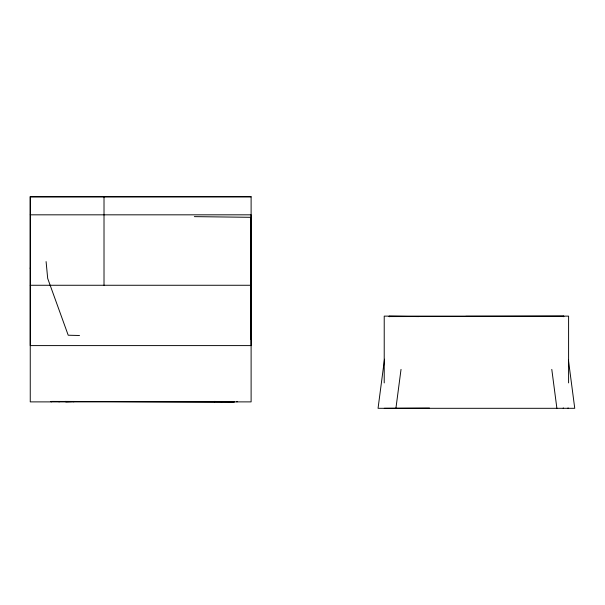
<?xml version="1.0" encoding="UTF-8"?>
<svg xmlns="http://www.w3.org/2000/svg" width="605" height="605" viewBox="0 0 605 605"><rect width="100%" height="100%" fill="white"/><g stroke="black" fill="none" stroke-linecap="round" stroke-linejoin="round"><path stroke-width="0.91" d="M30.25 196.746L30.25 401.886L251.113 401.886L251.113 196.693L30.25 196.746L30.25 345.599L251.113 345.599L251.113 214.828L30.25 214.828M465.774 316.332L563.399 316.196C564.51 317.118 562.832 315.409 563.21 316.74M384.493 359.196L378.057 408.307L574.75 408.307L568.435 360.126M395.92 408.307L401.024 369.39M59.426 401.478L59.093 401.886L58.655 401.516M73.946 401.478L73.727 401.856L74.075 401.417M222.723 401.478L221.982 401.599L222.564 401.417M229.545 401.516L229.098 401.886L228.766 401.478M74.067 401.554L65.832 401.886L65.461 401.425M214.117 401.417L221.982 401.599M568.375 408.095L567.891 408.05M389.605 316.74C389.62 315.568 388.372 316.899 389.401 316.581L563.391 316.385M384.281 408.307L429.489 408.072M30.25 196.837L251.113 196.837M30.25 285.265L251.113 285.265M64.879 401.417L234.498 401.886L51.584 401.41M194.349 216.635L250.893 217.308L251.113 339.594M389.378 316.211L418.887 316.604M79.527 335.495L68.214 335.223L47.689 278.429L46.093 261.594M66.225 401.569L65.627 401.417M563.399 316.196L563.845 316.619M563.126 408.103L563.603 408.088M214.23 401.599L214.616 401.886L214.253 401.478M50.903 401.516L51.319 401.886L50.956 401.478M30.25 267.909L30.537 269.777M551.79 369.39L556.887 408.307M250.788 333.937L251.113 338.634M568.594 382.912L568.594 316.128L384.22 316.128L384.22 382.912M104.015 196.693L104.015 285.265M237.251 401.425L236.91 401.886L237.304 401.44"/></g></svg>
